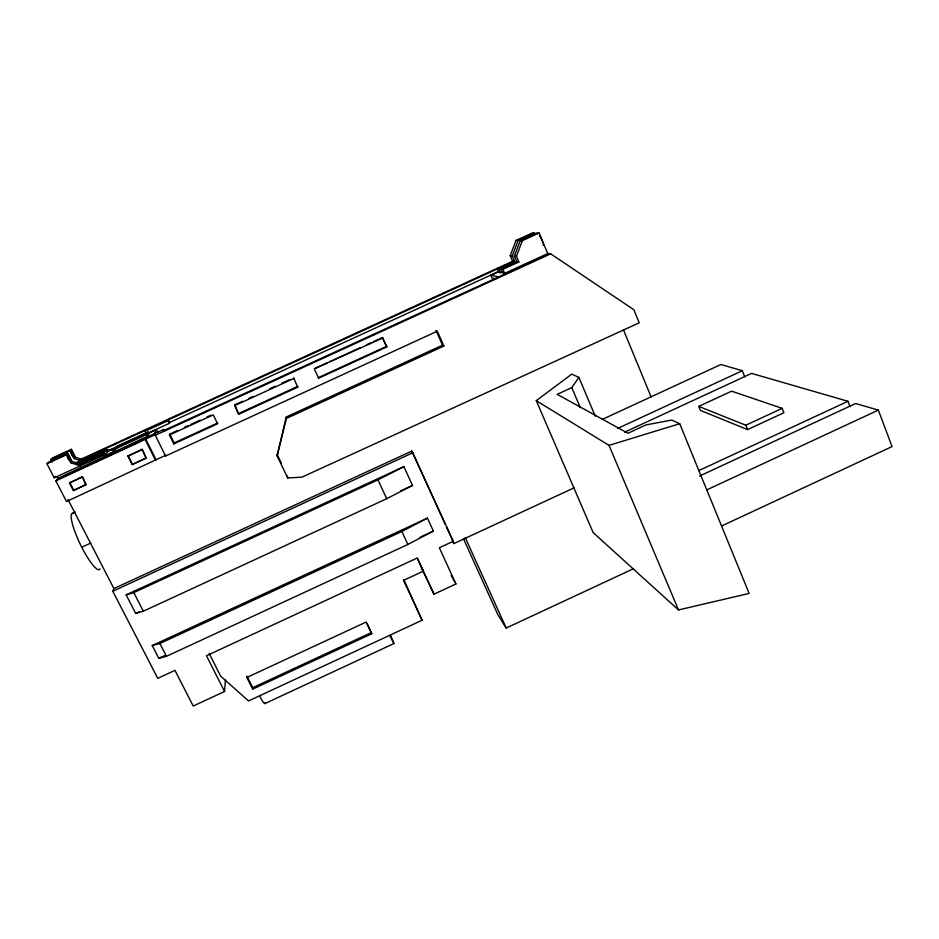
<?xml version="1.0" encoding="UTF-8"?>
<svg xmlns="http://www.w3.org/2000/svg" width="939" height="939" viewBox="0 0 939 939"><rect width="100%" height="100%" fill="white"/><g stroke="black" fill="none" stroke-linecap="round" stroke-linejoin="round"><path stroke-width="1.41" d="M252.685 689.132L252.708 687.724L246.887 676.115L246.851 677.477L252.685 689.132L371.75 633.778L367.079 623.449M421.341 567.579L433.994 594.176L455.92 583.988L439.335 547.754L453.314 541.275L411.869 451.037L113.912 588.553L112.809 591.253L157.752 678.345L174.947 670.364L193.234 706.046L224.538 691.491L225.442 679.953M238.776 413.442L297.593 386.434L297.769 387.161L238.682 414.287L234.656 404.873L242.52 401.258M238.682 414.287L234.656 404.873M277.122 455.814L286.219 417.022L442.515 345.176L443.901 346.033L286.418 418.43L277.122 455.814L287.698 477.963L301.982 477.129L639.224 322.816L633.872 309.741L550.688 253.835L547.754 253.6L504.642 273.378L502.67 273.038L500.945 269L516.79 261.735L518.868 261.981L516.438 256.253L522.401 240.666L539.115 233.001L547.754 253.6M134.336 591.101L133.808 592.603L143.338 611.207L386.704 498.703L412.491 485.44L403.887 466.636L126.166 594.88L135.685 613.39L143.338 611.207M518.14 240.513L512.283 255.854L514.678 261.476L512.6 261.23L510.229 255.643L516.027 240.431L532.343 232.954L534.584 232.978L518.14 240.513L516.027 240.431M516.79 261.735L514.372 256.054L520.276 240.584L536.873 232.989L539.115 233.001M177.753 430.449L169.806 434.088L169.396 435.015L173.774 443.901L174.173 442.938L217.778 422.914M55.847 480.885L155.686 434.487L155.287 435.262L165.569 456.014L165.933 455.157L66.505 501.532L55.847 480.885L57.936 478.338L147.587 436.306L148.961 433.806L148.08 432.034L116.636 446.459L114.863 449.112L115.767 450.908M147.552 433.313L169.22 423.383L169.666 422.444L498.445 271.617M164.595 431.259L163.691 429.428L162.952 430.942L549.209 253.718M146.273 433.9L144.982 431.283L167.928 420.766L168.374 419.839L499.971 267.744M146.179 458.173L142.141 449.288L127.927 456.096L132.199 464.594L146.179 458.173L142.141 449.288M154.289 433.748L156.461 429.616L157.787 432.292M132.199 464.594L146.378 457.774M114.863 449.112L146.695 434.511L148.08 432.034M144.982 431.283L145.545 430.308L81.658 459.605M85.942 484.77L82.374 476.719L69.451 482.939L73.359 490.545L85.942 484.77L82.374 476.719M571.781 387.607L578.894 377.419L571.734 374.133L536.275 400.671L593.143 532.589L678.51 609.939L749.134 593.425L679.707 423.712L671.737 420.062L646.02 424.898L627.956 433.266L557.179 394.345L571.781 387.607L580.255 407.561M104.816 453.725L81.517 464.406L72.01 461.472L67.866 453.361L48.206 462.375L46.95 463.737L54.216 477.822L103.9 455.028L104.816 453.725L104.1 450.685L105.062 449.347L106.706 451.013L107.598 449.746L108.478 451.506M73.359 490.545L86.247 484.313M81.517 464.406L80.461 465.779L70.906 462.833L66.728 454.676L67.866 453.361M70.906 462.833L72.01 461.472M80.695 460.638L74.31 458.666L75.472 457.258L71.399 449.288L52.103 458.126L50.8 459.547L52.114 462.105M54.216 477.822L55.424 476.378M50.8 459.547L70.214 450.65L71.399 449.288M106.553 456.824L139.477 440.802M115.497 450.38L104.546 456.307L108.22 451.002L117.269 447.715M407.866 544.456L433.372 531.075L427.445 518.128L152.235 645.562L158.785 658.309L166.473 656.314L407.866 544.456L401.869 531.474L427.445 518.128M126.166 594.88L133.808 592.603L377.971 479.852L403.887 466.636M463.502 538.81L497.705 614.306L506.203 628.038L633.426 568.752M417.386 558.412L423.289 571.194L403.512 580.372L422.092 620.233L248.553 700.94L220.63 676.115L209.151 653.403M698.745 406.399L745.824 425.226L782.187 408.348L783.901 412.737L747.573 429.604L700.353 410.378L698.745 406.399L731.622 391.176L782.187 408.348M246.851 677.477L366.163 622.052L371.75 633.778M698.78 470.615L847.964 401.293L849.983 406.622M699.555 476.038L855.617 403.512L878.341 410.097L892.05 446.565L721.551 526.016M252.708 687.724L371.41 632.546M706.774 489.888L878.341 410.097M264.939 703.569L393.922 643.555L390.73 635.527M135.685 613.39L139.172 611.782M400.519 490.968L412.491 485.44M602.04 419.51L720.906 364.508L742.338 370.717L744.744 376.809M617.557 428.489L742.338 370.717M152.235 645.562L159.912 643.52L401.869 531.474M624.693 432.151L751.576 373.393L847.964 401.293M158.785 658.309L164.548 655.633M420.109 537.214L433.372 531.075M452.445 541.087L453.971 543.552L574.081 487.846M73.089 513.234A32.255 6.209 64.2 0 0 81.705 547.214L90.86 543M112.809 591.253L413.007 452.68M46.95 463.737L66.728 454.676M79.792 459.758L513.34 260.913M503.973 265.913L506.637 264.692M74.697 463.267L105.062 449.347M503.292 271.5L500.675 272.697L498.715 272.357L497.013 268.378L498.961 268.695L514.678 261.476M76.212 463.479L104.1 450.685M105.051 450.908L107.598 449.746M78.183 464.136L104.745 451.952M500.945 269L502.893 269.305L518.868 261.981M106.929 451.213L145.51 433.525M79.78 463.866L104.264 452.633M495.98 278.813L491.919 277.991L490.745 275.28L498.644 271.653M107.715 451.119L116.835 447.422M148.515 433.266L156.461 429.616M163.691 429.428L139.688 440.45L138.761 442.046L64.052 476.319M155.287 435.262L550.688 253.835M184.361 427.409L188.34 425.59M190.981 424.369L200.242 420.12M206.862 417.08L210.841 415.261M249.058 398.265L252.99 396.458M269.998 388.652L275.233 386.246M281.782 383.241L289.635 379.638M169.396 435.015L213.27 414.874L217.59 423.782L173.774 443.901M315.586 368.205L327.382 362.794M330 361.597L360.142 347.759M366.691 344.754L370.623 342.946M373.241 341.749L382.419 337.535L386.903 346.855L318.614 378.206L314.283 368.804L382.877 337.934M234.539 405.683L293.719 378.523L293.555 377.83L297.769 387.161M69.451 482.939L82.057 477.153M127.927 456.096L141.93 449.675M386.903 346.855L386.422 346.409L318.391 377.654L318.614 378.206M165.569 456.014L437.328 331.185L443.901 346.033M71.646 513.809L75.507 512.037M112.363 450.11L116.236 448.701M536.275 400.671L609.024 445.368L679.707 423.712M520.276 240.584L522.401 240.666M510.229 255.643L512.283 255.854M514.372 256.054L516.438 256.253M490.745 275.28L498.844 276.829M75.472 457.258L83.395 459.817M393.922 643.555L389.72 635.539M451.905 538.998L453.314 541.275M451.178 575.419L455.92 583.988M57.009 476.543L57.936 478.338M67.972 499.478L113.912 588.553M159.912 643.52L166.473 656.314M69.791 482.493L73.688 490.088M70.214 450.65L74.31 458.666M224.538 691.491L206.463 655.751L417.268 557.989L433.994 594.176M103.9 455.028L104.816 456.835M128.162 455.697L132.422 464.183M145.756 439.041L156.038 459.711M145.31 439.839L155.639 460.579M146.695 434.511L147.587 436.306M168.374 419.839L169.666 422.444M167.928 420.766L169.22 423.383M169.806 434.088L174.173 442.938M421.517 567.496L423.289 571.194M276.993 454.124L281.313 463.173M403.887 579.668L422.092 620.233M377.971 479.852L386.704 498.703M411.869 451.037L445.227 524.338M446.436 527.002L453.971 543.552M382.419 337.535L386.422 346.409M465.204 537.472L506.203 628.038M436.001 330.422L442.515 345.176M502.893 269.305L504.642 273.378M498.961 268.695L500.675 272.697M609.024 445.368L678.51 609.939M578.894 377.419L595.256 416.165M623.437 329.765L651.079 396.821M745.824 425.226L747.573 429.604M286.219 417.022L286.418 418.43M287.487 476.108L287.698 477.963M100.039 568.811A32.208 6.197 64.2 0 1 81.705 547.214M73.054 457.035A3.779 0.657 63.7 0 1 72.632 456.436M72.162 455.673A3.779 0.657 63.7 0 1 71.704 454.828M71.27 453.936A3.779 0.657 63.7 0 1 70.906 453.068M70.918 451.096A3.779 0.657 63.7 0 1 73.876 456.906M68.676 459.84A3.85 0.681 63.7 0 1 68.207 458.971M67.761 458.068A3.85 0.681 63.7 0 1 67.103 456.389M67.115 454.957A3.85 0.681 63.7 0 1 69.157 457.833A3.85 0.681 63.7 0 1 70.495 461.554M265.197 702.806A14.343 1.866 65.6 0 1 259.634 696.034M539.409 235.771A5.329 0.88 66.5 0 1 539.843 236.276M540.371 237.051A5.329 0.88 66.5 0 1 542.824 242.415A5.329 0.88 66.5 0 1 543.188 245.408M71.317 451.988A3.779 0.657 63.7 0 0 74.392 457.352A3.779 0.657 63.7 0 0 72.843 452.563A3.779 0.657 63.7 0 0 71.317 451.988M67.808 456.072A3.85 0.681 63.7 0 0 70.941 461.53A3.85 0.681 63.7 0 0 69.38 456.647A3.85 0.681 63.7 0 0 67.808 456.072"/></g></svg>
